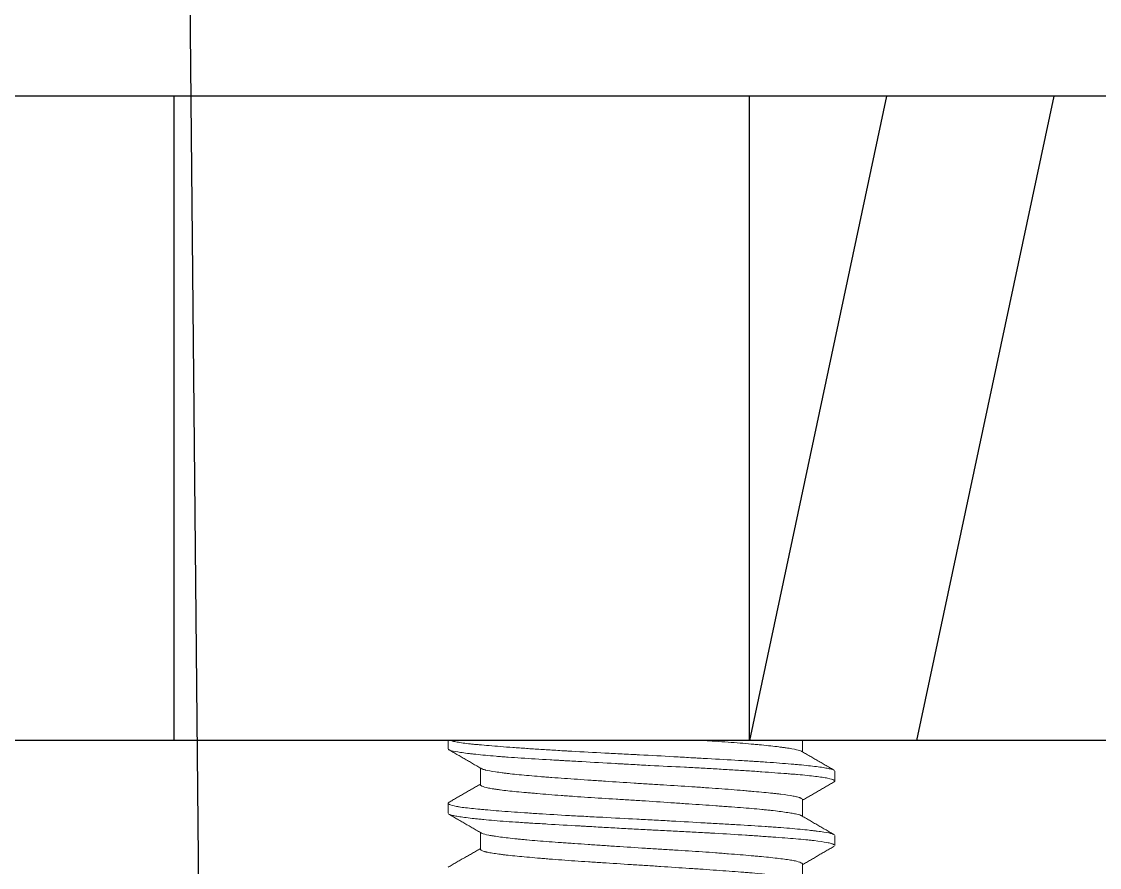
# Model space of a CAD drawing. Header units: millimetres. Extents: x 296 to 1136, y 93 to 687.
# Drawn here: x 674.26 to 690.99, y 296.66 to 309.79 of the extents above; entities that cross this region are included whole.
import ezdxf

# ---------------------------------------------------------------- set-up
doc = ezdxf.new("R2010")
doc.units = ezdxf.units.MM
doc.header["$LTSCALE"] = 0.75
doc.layers.add('DIM', color=3, linetype='Continuous')
doc.styles.get("Standard").update_dxf_attribs({"font": 'arial.ttf'})
doc.dimstyles.new('사본 ISO-25', dxfattribs={"dimtxt": 6, "dimasz": 6, "dimexe": 2.1, "dimexo": 2.1, "dimgap": 2, "dimtad": 1, "dimtih": 1, "dimtoh": 1, "dimdec": 1, "dimdsep": 46, "dimtxsty": 'Standard', "dimcen": 0, "dimclrd": 3, "dimclre": 3, "dimclrt": 4, "dimazin": 2, "dimtp": 0.1, "dimtm": 0.1, "dimtfac": 0.714286, "dimtdec": 1, "dimtmove": 0, "dimatfit": 3, "dimfxl": 1, "dimarcsym": 0})

msp = doc.modelspace()

# ---------------------------------------------------------------- linework, layer by layer
at = {"color": 7, "linetype": 'Continuous'}
for p, q in [((702.877, 308.631), (651.127, 308.631)), ((676.627, 298.631), (676.627, 308.631)), ((685.554, 298.631), (685.554, 308.631)), ((687.682, 308.631), (685.554, 298.631)), ((688.152, 298.631), (690.28, 308.631)), ((698.627, 298.631), (654.499, 298.631))]:
    msp.add_line(p, q, dxfattribs=at)
at = {"color": 7, "linetype": 'Continuous', "lineweight": 18}
for p, q in [((680.877, 298.504), (680.877, 298.631)), ((686.377, 298.631), (686.377, 298.456)), ((681.377, 297.947), (681.377, 298.206)), ((686.877, 298.159), (686.877, 298.003)), ((680.877, 297.504), (680.877, 297.659)), ((686.377, 297.715), (686.377, 297.456)), ((681.377, 296.947), (681.377, 297.206)), ((686.877, 297.158), (686.877, 297.004)), ((686.377, 296.715), (686.377, 296.456))]:
    msp.add_line(p, q, dxfattribs=at)
for points, knots in [([(686.867, 298.172), (686.862, 298.175), (686.854, 298.179), (686.831, 298.187), (686.814, 298.191), (686.782, 298.198), (686.77, 298.2), (686.745, 298.205), (686.732, 298.207), (686.66, 298.219), (686.587, 298.228), (686.457, 298.243), (686.411, 298.248), (686.347, 298.254), (686.334, 298.255), (686.308, 298.258), (686.268, 298.261), (686.227, 298.265), (686.142, 298.273), (686.082, 298.277), (685.958, 298.287), (685.892, 298.292), (685.79, 298.299), (685.738, 298.302), (685.684, 298.305), (685.648, 298.308), (685.63, 298.309), (685.538, 298.315), (685.462, 298.319), (685.23, 298.333), (685.069, 298.342), (684.858, 298.354), (684.815, 298.357), (684.751, 298.36), (684.729, 298.362), (684.686, 298.364), (684.577, 298.37), (684.468, 298.377), (684.204, 298.391), (684.026, 298.401), (683.824, 298.412), (683.801, 298.413), (683.756, 298.416), (683.733, 298.417), (683.666, 298.42), (683.621, 298.423), (683.487, 298.429), (683.398, 298.434), (683.136, 298.447), (682.964, 298.456), (682.774, 298.467), (682.753, 298.468), (682.712, 298.471), (682.649, 298.474), (682.588, 298.478), (682.468, 298.485), (682.312, 298.495), (682.164, 298.505), (682.056, 298.512), (682.003, 298.516), (681.951, 298.52), (681.916, 298.522), (681.899, 298.523), (681.815, 298.529), (681.751, 298.534), (681.628, 298.544), (681.512, 298.553), (681.408, 298.562), (681.335, 298.569), (681.311, 298.571), (681.266, 298.575), (681.244, 298.578), (681.139, 298.589), (681.07, 298.599), (680.989, 298.613), (680.966, 298.618), (680.937, 298.626), (680.929, 298.628), (680.921, 298.631), (680.921, 298.631), (680.921, 298.631)], [0, 0, 0, 0, 0.0220455, 0.0220455, 0.0513607, 0.0513607, 0.0660183, 0.0660183, 0.0806759, 0.0806759, 0.1393064, 0.1393064, 0.1686216, 0.1686216, 0.1759504, 0.1759504, 0.1832792, 0.1979369, 0.1979369, 0.2272521, 0.2272521, 0.2565673, 0.2565673, 0.2712249, 0.2785537, 0.2785537, 0.2858825, 0.2858825, 0.3151978, 0.3151978, 0.3738282, 0.3738282, 0.3884858, 0.3884858, 0.3958146, 0.3958146, 0.4031435, 0.4324587, 0.4324587, 0.4910891, 0.4910891, 0.4984179, 0.4984179, 0.5057467, 0.5057467, 0.5204044, 0.5204044, 0.5497196, 0.5497196, 0.60835, 0.60835, 0.6156789, 0.6156789, 0.6230077, 0.6376653, 0.6376653, 0.6669805, 0.6962957, 0.6962957, 0.7109533, 0.7182822, 0.7182822, 0.725611, 0.725611, 0.7549262, 0.7549262, 0.7842414, 0.8135566, 0.8135566, 0.8282143, 0.8282143, 0.8428719, 0.8428719, 0.9015023, 0.9015023, 0.9308176, 0.9308176, 0.9454752, 0.9454752, 0.9457088, 0.9457088, 0.9457088, 0.9457088]), ([(686.365, 298.463), (686.362, 298.465), (686.358, 298.467), (686.348, 298.472), (686.342, 298.474), (686.307, 298.486), (686.266, 298.495), (686.185, 298.509), (686.155, 298.514), (686.104, 298.521), (686.086, 298.524), (686.05, 298.529), (686.031, 298.531), (685.932, 298.544), (685.842, 298.554), (685.715, 298.566), (685.676, 298.57), (685.636, 298.573), (685.608, 298.576), (685.595, 298.577), (685.525, 298.583), (685.467, 298.588), (685.287, 298.602), (685.159, 298.611), (684.99, 298.623), (684.956, 298.625), (684.904, 298.629), (684.887, 298.63), (684.87, 298.631)], [0, 0, 0, 0, 0.0132906, 0.0132906, 0.028257, 0.028257, 0.0881229, 0.0881229, 0.1180559, 0.1180559, 0.1330224, 0.1330224, 0.1479888, 0.1479888, 0.2078547, 0.2078547, 0.2228212, 0.2303044, 0.2303044, 0.2377877, 0.2377877, 0.2677206, 0.2677206, 0.3275865, 0.3275865, 0.342553, 0.342553, 0.3498205, 0.3498205, 0.3498205, 0.3498205]), ([(680.877, 298.503), (680.877, 298.503), (680.877, 298.502), (680.877, 298.498), (680.882, 298.493), (680.892, 298.487), (680.894, 298.486), (680.9, 298.484), (680.902, 298.483), (680.912, 298.479), (680.919, 298.477), (680.96, 298.466), (681.008, 298.457), (681.103, 298.443), (681.138, 298.438), (681.188, 298.432), (681.198, 298.431), (681.218, 298.428), (681.25, 298.425), (681.283, 298.421), (681.399, 298.409), (681.504, 298.399), (681.651, 298.386), (681.697, 298.383), (681.744, 298.379), (681.776, 298.377), (681.792, 298.376), (681.874, 298.37), (681.942, 298.365), (682.152, 298.351), (682.301, 298.342), (682.498, 298.331), (682.538, 298.329), (682.599, 298.325), (682.62, 298.324), (682.661, 298.321), (682.764, 298.316), (682.869, 298.31), (683.124, 298.295), (683.298, 298.285), (683.498, 298.274), (683.52, 298.272), (683.565, 298.27), (683.588, 298.269), (683.655, 298.265), (683.7, 298.262), (683.835, 298.255), (683.924, 298.25), (684.191, 298.236), (684.368, 298.228), (684.588, 298.216), (684.632, 298.214), (684.719, 298.209), (684.762, 298.207), (684.889, 298.2), (685.056, 298.191), (685.217, 298.181), (685.335, 298.174), (685.374, 298.172), (685.451, 298.167), (685.49, 298.164), (685.603, 298.157), (685.748, 298.147), (685.883, 298.137), (686.012, 298.127), (686.073, 298.123), (686.162, 298.116), (686.191, 298.113), (686.247, 298.109), (686.275, 298.107), (686.407, 298.095), (686.499, 298.086), (686.616, 298.072), (686.651, 298.067), (686.699, 298.06), (686.714, 298.058), (686.742, 298.053), (686.755, 298.05), (686.815, 298.038), (686.847, 298.028), (686.872, 298.013), (686.876, 298.008), (686.877, 298.001), (686.876, 297.999), (686.872, 297.994), (686.869, 297.992), (686.866, 297.989)], [0, 0, 0, 0, 0.000888, 0.000888, 0.028641, 0.028641, 0.035579, 0.035579, 0.042518, 0.042518, 0.056394, 0.056394, 0.111901, 0.111901, 0.139654, 0.139654, 0.146592, 0.146592, 0.15353, 0.167407, 0.167407, 0.222913, 0.222913, 0.23679, 0.243728, 0.243728, 0.250666, 0.250666, 0.278419, 0.278419, 0.333925, 0.333925, 0.347802, 0.347802, 0.35474, 0.35474, 0.361679, 0.389432, 0.389432, 0.444938, 0.444938, 0.451876, 0.451876, 0.458814, 0.458814, 0.472691, 0.472691, 0.500444, 0.500444, 0.55595, 0.55595, 0.569827, 0.569827, 0.583703, 0.583703, 0.611456, 0.63921, 0.63921, 0.653086, 0.653086, 0.666963, 0.666963, 0.694716, 0.722469, 0.722469, 0.750222, 0.750222, 0.764099, 0.764099, 0.777975, 0.777975, 0.833481, 0.833481, 0.861234, 0.861234, 0.875111, 0.875111, 0.888988, 0.888988, 0.944494, 0.944494, 0.972247, 0.972247, 0.986123, 0.986123, 1, 1, 1, 1]), ([(681.396, 298.195), (681.4, 298.193), (681.405, 298.191), (681.417, 298.186), (681.427, 298.183), (681.44, 298.18), (681.449, 298.177), (681.453, 298.176), (681.496, 298.166), (681.548, 298.156), (681.643, 298.142), (681.678, 298.137), (681.736, 298.129), (681.755, 298.127), (681.797, 298.122), (681.818, 298.119), (681.928, 298.107), (682.026, 298.097), (682.189, 298.083), (682.245, 298.078), (682.334, 298.071), (682.364, 298.068), (682.425, 298.064), (682.456, 298.061), (682.614, 298.05), (682.746, 298.041), (682.954, 298.026), (683.025, 298.021), (683.17, 298.011), (683.243, 298.006), (683.464, 297.991), (683.613, 297.981), (683.802, 297.969), (683.84, 297.967), (683.916, 297.962), (683.954, 297.959), (684.068, 297.952), (684.143, 297.948), (684.367, 297.934), (684.514, 297.925), (684.694, 297.913), (684.73, 297.91), (684.802, 297.906), (684.837, 297.903), (684.941, 297.896), (685.009, 297.891), (685.207, 297.877), (685.333, 297.867), (685.481, 297.854), (685.51, 297.851), (685.566, 297.847), (685.594, 297.844), (685.675, 297.837), (685.727, 297.832), (685.825, 297.823), (685.871, 297.818), (685.937, 297.811), (685.969, 297.808), (685.999, 297.804), (686.019, 297.802), (686.029, 297.801), (686.115, 297.79), (686.179, 297.781), (686.255, 297.766), (686.277, 297.761), (686.306, 297.754), (686.315, 297.751), (686.326, 297.747), (686.33, 297.746), (686.337, 297.744), (686.34, 297.742), (686.366, 297.732), (686.377, 297.722), (686.377, 297.714)], [0, 0, 0, 0, 0.013221, 0.013221, 0.028245, 0.035757, 0.035757, 0.043269, 0.043269, 0.103365, 0.103365, 0.133413, 0.133413, 0.148437, 0.148437, 0.163461, 0.163461, 0.223557, 0.223557, 0.253605, 0.253605, 0.268629, 0.268629, 0.283653, 0.283653, 0.34375, 0.34375, 0.373798, 0.373798, 0.403846, 0.403846, 0.463942, 0.463942, 0.478966, 0.478966, 0.49399, 0.49399, 0.524038, 0.524038, 0.584134, 0.584134, 0.599158, 0.599158, 0.614182, 0.614182, 0.64423, 0.64423, 0.704326, 0.704326, 0.71935, 0.71935, 0.734374, 0.734374, 0.764422, 0.764422, 0.79447, 0.79447, 0.809494, 0.817006, 0.817006, 0.824518, 0.824518, 0.884614, 0.884614, 0.914662, 0.914662, 0.929687, 0.929687, 0.937199, 0.937199, 0.944711, 0.944711, 1, 1, 1, 1]), ([(686.363, 297.465), (686.348, 297.473), (686.323, 297.481), (686.276, 297.492), (686.265, 297.494), (686.241, 297.499), (686.229, 297.501), (686.188, 297.509), (686.158, 297.513), (686.059, 297.528), (685.981, 297.538), (685.879, 297.549), (685.867, 297.551), (685.844, 297.553), (685.832, 297.554), (685.796, 297.558), (685.771, 297.561), (685.696, 297.568), (685.643, 297.573), (685.478, 297.587), (685.358, 297.596), (685.213, 297.607), (685.197, 297.608), (685.164, 297.61), (685.115, 297.614), (685.065, 297.617), (684.964, 297.625), (684.827, 297.634), (684.685, 297.644), (684.576, 297.651), (684.539, 297.654), (684.465, 297.659), (684.428, 297.661), (684.241, 297.674), (684.091, 297.684), (683.864, 297.699), (683.788, 297.704), (683.674, 297.711), (683.636, 297.713), (683.56, 297.718), (683.522, 297.72), (683.334, 297.732), (683.187, 297.741), (682.973, 297.755), (682.903, 297.76), (682.799, 297.767), (682.764, 297.77), (682.696, 297.775), (682.663, 297.777), (682.498, 297.789), (682.375, 297.799), (682.23, 297.812), (682.202, 297.814), (682.146, 297.819), (682.119, 297.822), (682.038, 297.829), (681.987, 297.834), (681.844, 297.848), (681.759, 297.857), (681.668, 297.869), (681.65, 297.871), (681.625, 297.875), (681.616, 297.876), (681.6, 297.878), (681.593, 297.88), (681.554, 297.886), (681.527, 297.89), (681.456, 297.905), (681.422, 297.915), (681.398, 297.927), (681.396, 297.928), (681.391, 297.93), (681.389, 297.932), (681.384, 297.936), (681.381, 297.938), (681.378, 297.943), (681.377, 297.945), (681.377, 297.947)], [0, 0, 0, 0, 0.054327, 0.054327, 0.069351, 0.069351, 0.084375, 0.084375, 0.114423, 0.114423, 0.174519, 0.174519, 0.182031, 0.182031, 0.189543, 0.189543, 0.204567, 0.204567, 0.234615, 0.234615, 0.294711, 0.294711, 0.302223, 0.302223, 0.309735, 0.324759, 0.324759, 0.354807, 0.384855, 0.384855, 0.399879, 0.399879, 0.414904, 0.414904, 0.475, 0.475, 0.505048, 0.505048, 0.520072, 0.520072, 0.535096, 0.535096, 0.595192, 0.595192, 0.62524, 0.62524, 0.640264, 0.640264, 0.655288, 0.655288, 0.715384, 0.715384, 0.730408, 0.730408, 0.745432, 0.745432, 0.775481, 0.775481, 0.835577, 0.835577, 0.850601, 0.850601, 0.858113, 0.858113, 0.865625, 0.865625, 0.895673, 0.895673, 0.955769, 0.955769, 0.963281, 0.963281, 0.970793, 0.970793, 0.985817, 0.985817, 1, 1, 1, 1]), ([(686.864, 297.174), (686.862, 297.175), (686.86, 297.176), (686.854, 297.178), (686.851, 297.18), (686.845, 297.182), (686.842, 297.183), (686.809, 297.193), (686.765, 297.202), (686.676, 297.216), (686.643, 297.221), (686.596, 297.227), (686.586, 297.228), (686.567, 297.23), (686.556, 297.231), (686.526, 297.235), (686.504, 297.238), (686.393, 297.25), (686.291, 297.26), (686.119, 297.275), (686.058, 297.279), (685.962, 297.287), (685.929, 297.289), (685.863, 297.294), (685.829, 297.296), (685.657, 297.307), (685.51, 297.316), (685.276, 297.33), (685.196, 297.335), (685.031, 297.344), (684.948, 297.349), (684.695, 297.364), (684.522, 297.373), (684.3, 297.386), (684.256, 297.389), (684.166, 297.394), (684.121, 297.396), (683.986, 297.403), (683.897, 297.408), (683.629, 297.422), (683.452, 297.431), (683.232, 297.443), (683.188, 297.445), (683.1, 297.449), (683.057, 297.452), (682.927, 297.459), (682.843, 297.463), (682.595, 297.477), (682.435, 297.487), (682.245, 297.499), (682.207, 297.502), (682.133, 297.507), (682.096, 297.509), (681.989, 297.517), (681.921, 297.522), (681.789, 297.531), (681.726, 297.536), (681.605, 297.545), (681.547, 297.55), (681.479, 297.556), (681.465, 297.557), (681.439, 297.559), (681.4, 297.563), (681.362, 297.566), (681.291, 297.573), (681.203, 297.582), (681.128, 297.591), (681.078, 297.598), (681.054, 297.602), (681.025, 297.607), (681.012, 297.609), (680.953, 297.621), (680.917, 297.631), (680.886, 297.645), (680.88, 297.65), (680.877, 297.658), (680.876, 297.66), (680.878, 297.664), (680.879, 297.665), (680.88, 297.667), (680.882, 297.668), (680.886, 297.671), (680.889, 297.673), (680.893, 297.675)], [0, 0, 0, 0, 0.007613, 0.007613, 0.014716, 0.014716, 0.021818, 0.021818, 0.078636, 0.078636, 0.107045, 0.107045, 0.114147, 0.114147, 0.12125, 0.12125, 0.135454, 0.135454, 0.192273, 0.192273, 0.220682, 0.220682, 0.234886, 0.234886, 0.249091, 0.249091, 0.305909, 0.305909, 0.334318, 0.334318, 0.362727, 0.362727, 0.419545, 0.419545, 0.43375, 0.43375, 0.447954, 0.447954, 0.476363, 0.476363, 0.533182, 0.533182, 0.547386, 0.547386, 0.561591, 0.561591, 0.59, 0.59, 0.646818, 0.646818, 0.661023, 0.661023, 0.675227, 0.675227, 0.703636, 0.703636, 0.732045, 0.732045, 0.760454, 0.760454, 0.767557, 0.767557, 0.774659, 0.788864, 0.788864, 0.817273, 0.845682, 0.845682, 0.859886, 0.866989, 0.874091, 0.874091, 0.930909, 0.930909, 0.959318, 0.959318, 0.973523, 0.973523, 0.980625, 0.980625, 0.987727, 0.987727, 1, 1, 1, 1]), ([(680.888, 297.49), (680.895, 297.485), (680.905, 297.481), (680.934, 297.472), (680.953, 297.468), (680.999, 297.459), (681.026, 297.454), (681.118, 297.44), (681.193, 297.431), (681.305, 297.419), (681.329, 297.416), (681.378, 297.411), (681.403, 297.409), (681.481, 297.401), (681.536, 297.396), (681.652, 297.386), (681.713, 297.381), (681.84, 297.372), (681.907, 297.367), (682.011, 297.361), (682.046, 297.358), (682.101, 297.355), (682.119, 297.354), (682.156, 297.351), (682.248, 297.346), (682.343, 297.34), (682.577, 297.326), (682.74, 297.317), (682.932, 297.306), (682.953, 297.305), (682.996, 297.302), (683.018, 297.301), (683.083, 297.297), (683.127, 297.295), (683.257, 297.287), (683.432, 297.277), (683.61, 297.267), (683.788, 297.258), (683.878, 297.253), (683.991, 297.247), (684.013, 297.246), (684.058, 297.243), (684.126, 297.24), (684.193, 297.236), (684.326, 297.23), (684.502, 297.221), (684.675, 297.212), (684.803, 297.205), (684.867, 297.201), (684.93, 297.198), (684.972, 297.196), (684.993, 297.194), (685.181, 297.184), (685.34, 297.174), (685.565, 297.159), (685.638, 297.154), (685.745, 297.147), (685.78, 297.144), (685.831, 297.141), (685.848, 297.139), (685.882, 297.137), (685.899, 297.136), (685.981, 297.13), (686.044, 297.125), (686.164, 297.116), (686.277, 297.107), (686.378, 297.098), (686.438, 297.092), (686.449, 297.091), (686.472, 297.088), (686.483, 297.087), (686.517, 297.084), (686.538, 297.081), (686.638, 297.07), (686.704, 297.06), (686.78, 297.045), (686.801, 297.041), (686.828, 297.033), (686.835, 297.03), (686.849, 297.025), (686.855, 297.023), (686.869, 297.015), (686.875, 297.011), (686.877, 297.005), (686.877, 297.003), (686.877, 297.002)], [0, 0, 0, 0, 0.027154, 0.027154, 0.056414, 0.056414, 0.085674, 0.085674, 0.144195, 0.144195, 0.158825, 0.158825, 0.173455, 0.173455, 0.202715, 0.202715, 0.231976, 0.231976, 0.261236, 0.261236, 0.275866, 0.275866, 0.283181, 0.283181, 0.290496, 0.319756, 0.319756, 0.378277, 0.378277, 0.385592, 0.385592, 0.392907, 0.392907, 0.407537, 0.407537, 0.436797, 0.466058, 0.466058, 0.495318, 0.495318, 0.502633, 0.502633, 0.509948, 0.524578, 0.524578, 0.553839, 0.583099, 0.583099, 0.597729, 0.605044, 0.605044, 0.612359, 0.612359, 0.67088, 0.67088, 0.70014, 0.70014, 0.71477, 0.71477, 0.722085, 0.722085, 0.7294, 0.7294, 0.75866, 0.75866, 0.787921, 0.817181, 0.817181, 0.824496, 0.824496, 0.831811, 0.831811, 0.846441, 0.846441, 0.904962, 0.904962, 0.934222, 0.934222, 0.948852, 0.948852, 0.963482, 0.963482, 0.992743, 0.992743, 1, 1, 1, 1]), ([(681.39, 297.198), (681.394, 297.196), (681.398, 297.194), (681.424, 297.183), (681.459, 297.174), (681.52, 297.162), (681.533, 297.159), (681.553, 297.156), (681.561, 297.155), (681.575, 297.152), (681.583, 297.151), (681.621, 297.145), (681.655, 297.14), (681.764, 297.125), (681.849, 297.115), (681.97, 297.103), (681.995, 297.1), (682.046, 297.095), (682.072, 297.093), (682.152, 297.086), (682.207, 297.081), (682.38, 297.067), (682.503, 297.058), (682.669, 297.046), (682.702, 297.044), (682.77, 297.039), (682.804, 297.037), (682.907, 297.029), (683.047, 297.02), (683.191, 297.01), (683.301, 297.002), (683.338, 297), (683.412, 296.995), (683.45, 296.992), (683.638, 296.98), (683.788, 296.97), (684.014, 296.955), (684.09, 296.951), (684.203, 296.944), (684.24, 296.942), (684.316, 296.937), (684.353, 296.935), (684.539, 296.923), (684.683, 296.914), (684.892, 296.9), (684.961, 296.895), (685.062, 296.887), (685.096, 296.885), (685.162, 296.88), (685.194, 296.877), (685.353, 296.865), (685.472, 296.855), (685.61, 296.843), (685.637, 296.84), (685.69, 296.835), (685.716, 296.833), (685.792, 296.826), (685.84, 296.821), (685.975, 296.807), (686.054, 296.798), (686.137, 296.786), (686.153, 296.784), (686.183, 296.779), (686.198, 296.777), (686.239, 296.769), (686.262, 296.764), (686.324, 296.75), (686.352, 296.739), (686.368, 296.728), (686.369, 296.727), (686.372, 296.724), (686.373, 296.723), (686.376, 296.719), (686.377, 296.717), (686.377, 296.714), (686.377, 296.714), (686.377, 296.714)], [0, 0, 0, 0, 0.013384, 0.013384, 0.073135, 0.073135, 0.088073, 0.088073, 0.095542, 0.095542, 0.103011, 0.103011, 0.132886, 0.132886, 0.192638, 0.192638, 0.207576, 0.207576, 0.222514, 0.222514, 0.252389, 0.252389, 0.312141, 0.312141, 0.327079, 0.327079, 0.342017, 0.342017, 0.371892, 0.401768, 0.401768, 0.416706, 0.416706, 0.431644, 0.431644, 0.491395, 0.491395, 0.521271, 0.521271, 0.536209, 0.536209, 0.551147, 0.551147, 0.610898, 0.610898, 0.640774, 0.640774, 0.655712, 0.655712, 0.670649, 0.670649, 0.730401, 0.730401, 0.745339, 0.745339, 0.760277, 0.760277, 0.790152, 0.790152, 0.849904, 0.849904, 0.864842, 0.864842, 0.879779, 0.879779, 0.909655, 0.909655, 0.969407, 0.969407, 0.976876, 0.976876, 0.984344, 0.984344, 0.999282, 0.999282, 1, 1, 1, 1]), ([(686.364, 296.464), (686.358, 296.468), (686.349, 296.471), (686.332, 296.477), (686.324, 296.48), (686.308, 296.484), (686.298, 296.487), (686.268, 296.494), (686.222, 296.503), (686.163, 296.513), (686.113, 296.52), (686.088, 296.524), (686.06, 296.527), (686.041, 296.53), (686.031, 296.531), (685.943, 296.542), (685.853, 296.552), (685.703, 296.567), (685.651, 296.572), (685.568, 296.579), (685.54, 296.582), (685.496, 296.585), (685.482, 296.586), (685.452, 296.589), (685.437, 296.59), (685.302, 296.601), (685.175, 296.61), (684.975, 296.624), (684.906, 296.629), (684.8, 296.636), (684.764, 296.638), (684.693, 296.643), (684.656, 296.646), (684.475, 296.658), (684.327, 296.668), (684.102, 296.683), (684.026, 296.688), (683.911, 296.696), (683.873, 296.698), (683.796, 296.703), (683.758, 296.705), (683.569, 296.717), (683.42, 296.726), (683.236, 296.738), (683.199, 296.74), (683.126, 296.745), (683.089, 296.747), (682.981, 296.755), (682.91, 296.759), (682.704, 296.774), (682.572, 296.784), (682.416, 296.796), (682.385, 296.799), (682.324, 296.804), (682.295, 296.806), (682.207, 296.814), (682.152, 296.819), (681.992, 296.833), (681.896, 296.842), (681.788, 296.854), (681.768, 296.856), (681.728, 296.861), (681.708, 296.864), (681.653, 296.871), (681.586, 296.88), (681.531, 296.89), (681.495, 296.897), (681.478, 296.901), (681.463, 296.905), (681.453, 296.907), (681.449, 296.908), (681.409, 296.92), (681.388, 296.93), (681.378, 296.942), (681.377, 296.945), (681.377, 296.948)], [0, 0, 0, 0, 0.023992, 0.023992, 0.038988, 0.038988, 0.053983, 0.053983, 0.083973, 0.113964, 0.113964, 0.128959, 0.136456, 0.136456, 0.143954, 0.143954, 0.203935, 0.203935, 0.233925, 0.233925, 0.24892, 0.24892, 0.256418, 0.256418, 0.263916, 0.263916, 0.323896, 0.323896, 0.353887, 0.353887, 0.368882, 0.368882, 0.383877, 0.383877, 0.443858, 0.443858, 0.473848, 0.473848, 0.488844, 0.488844, 0.503839, 0.503839, 0.56382, 0.56382, 0.578815, 0.578815, 0.59381, 0.59381, 0.6238, 0.6238, 0.683781, 0.683781, 0.698776, 0.698776, 0.713772, 0.713772, 0.743762, 0.743762, 0.803743, 0.803743, 0.818738, 0.818738, 0.833733, 0.833733, 0.863724, 0.893714, 0.893714, 0.908709, 0.916207, 0.916207, 0.923704, 0.923704, 0.983685, 0.983685, 1, 1, 1, 1])]:
    msp.add_open_spline(points, degree=3, knots=knots, dxfattribs=at)
for points in [[(681.401, 298.192), (681.143, 298.342), (680.886, 298.491)], [(686.36, 298.466), (686.617, 298.317), (686.874, 298.168)], [(680.886, 297.671), (681.131, 297.814), (681.377, 297.956)], [(686.874, 297.994), (686.625, 297.85), (686.377, 297.706)], [(681.395, 297.195), (681.137, 297.345), (680.88, 297.494)], [(686.356, 297.469), (686.613, 297.319), (686.871, 297.17)], [(680.878, 296.667), (681.128, 296.812), (681.377, 296.956)], [(686.868, 296.991), (686.622, 296.849), (686.377, 296.706)]]:
    msp.add_open_spline(points, degree=2, dxfattribs=at)

# ---------------------------------------------------------------- leaders
at = {"layer": 'DIM'}
msp.add_leader([(676.416, 356.196), (677.36, 259.617), (690.699, 259.617)], dimstyle='사본 ISO-25', override={"dimasz": 4, "dimgap": 2, "dimtad": 0, "dimldrblk": 'Dot'}, dxfattribs=at)

doc.saveas('drawing.dxf')
